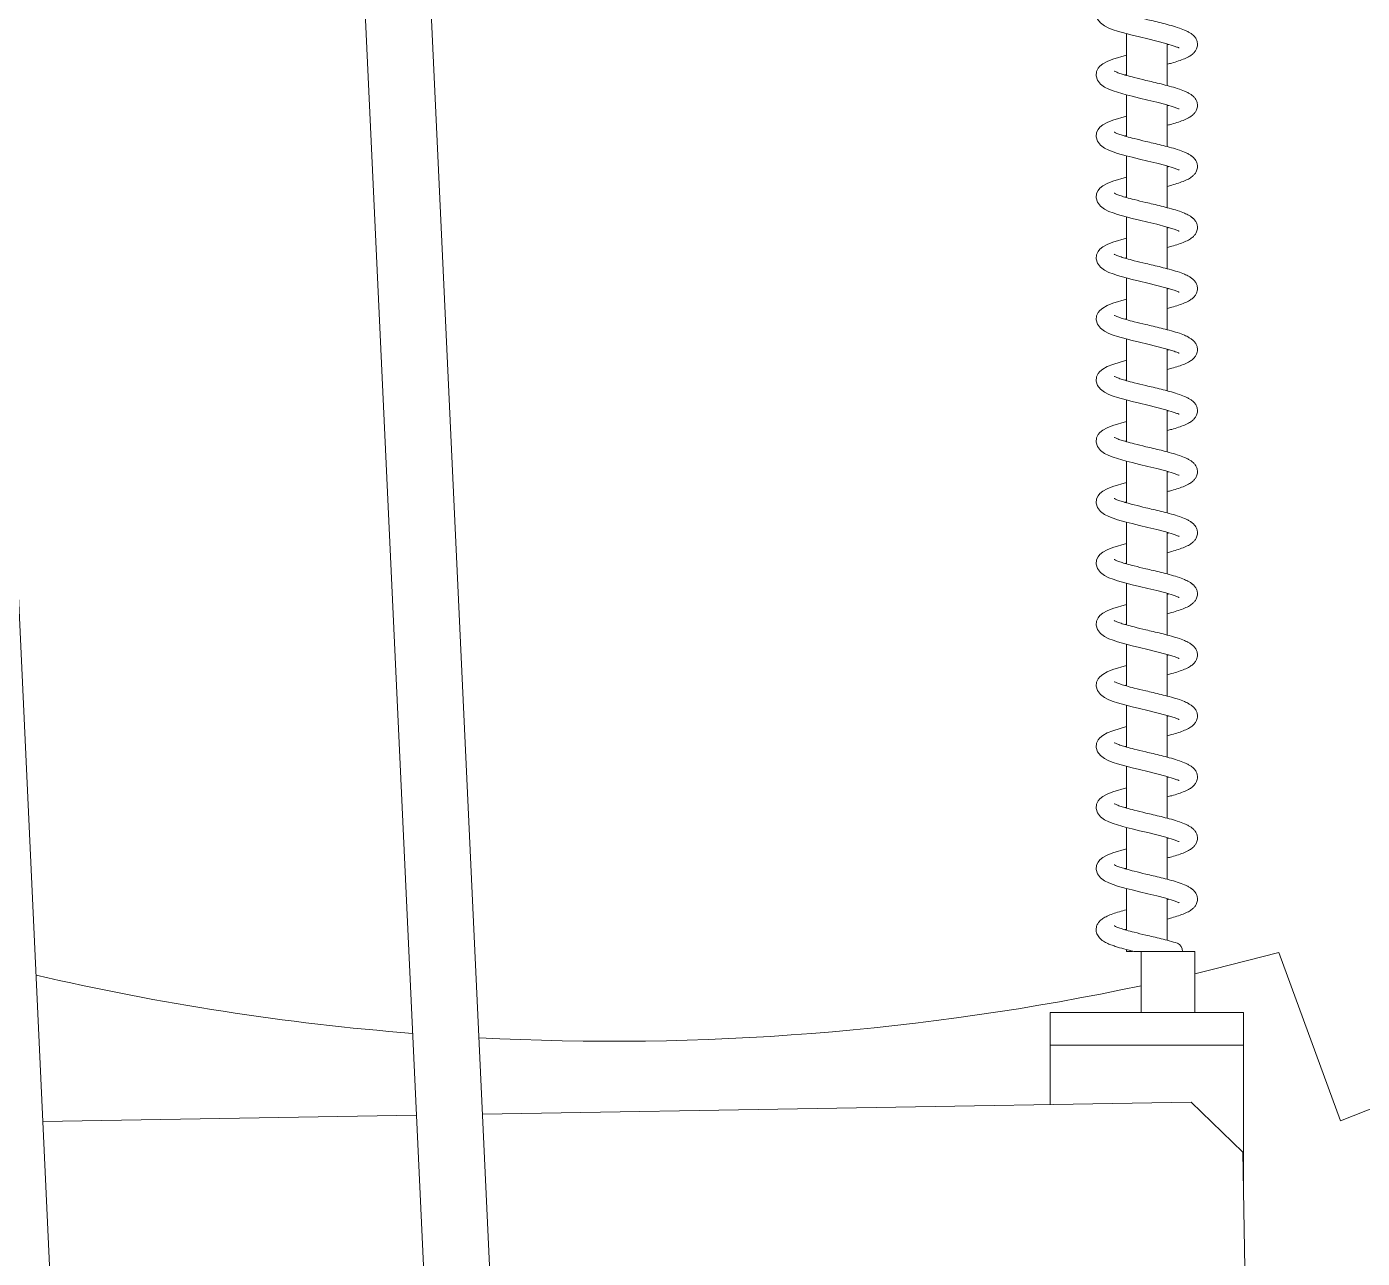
# Model space of a CAD drawing. Extents: x -2187 to 96136, y -11110 to 52208.
# Drawn here: x 46675.8 to 46938.3, y 19066.3 to 19308.3 of the extents above; entities that cross this region are included whole.
import ezdxf

# ---------------------------------------------------------------- set-up
doc = ezdxf.new("R2010")
doc.units = 0
doc.header["$LTSCALE"] = 1000
doc.header["$MEASUREMENT"] = 0

msp = doc.modelspace()

# ---------------------------------------------------------------- linework, layer by layer
at = {"color": 7, "linetype": 'Continuous', "lineweight": 15}
for p, q in [((46739.743, 19646.81), (46775.12, 18886.245)), ((46728.402, 19610.831), (46760.489, 18921.016)), ((46687.168, 18917.605), (46655.082, 19607.421)), ((46891.974, 19306.965), (46891.974, 19298.774)), ((46900.006, 19296.779), (46900.006, 19304.967)), ((46891.649, 19298.874), (46891.974, 19298.967)), ((46891.974, 19294.965), (46891.974, 19286.774)), ((46900.006, 19284.779), (46900.006, 19292.967)), ((46891.649, 19286.874), (46891.974, 19286.967)), ((46891.974, 19282.965), (46891.974, 19274.774)), ((46900.006, 19272.779), (46900.006, 19280.967)), ((46891.649, 19274.874), (46891.974, 19274.967)), ((46891.974, 19270.965), (46891.974, 19262.774)), ((46900.006, 19260.779), (46900.006, 19268.967)), ((46891.649, 19262.874), (46891.974, 19262.967)), ((46891.974, 19258.965), (46891.974, 19250.774)), ((46900.006, 19248.779), (46900.006, 19256.967)), ((46891.649, 19250.874), (46891.974, 19250.967)), ((46934.078, 19093.293), (47330.109, 19250.967)), ((46891.974, 19246.965), (46891.974, 19238.774)), ((46900.006, 19236.779), (46900.006, 19244.967)), ((46891.649, 19238.874), (46891.974, 19238.967)), ((46891.974, 19234.965), (46891.974, 19226.774)), ((46900.006, 19224.779), (46900.006, 19232.967)), ((46891.649, 19226.874), (46891.974, 19226.967)), ((46891.974, 19222.965), (46891.974, 19214.774)), ((46900.006, 19212.779), (46900.006, 19220.967)), ((46891.649, 19214.874), (46891.974, 19214.967)), ((46891.974, 19210.965), (46891.974, 19202.774)), ((46900.006, 19200.779), (46900.006, 19208.967)), ((46891.649, 19202.874), (46891.974, 19202.967)), ((46891.974, 19198.965), (46891.974, 19190.774)), ((46900.006, 19188.779), (46900.006, 19196.967)), ((46891.649, 19190.874), (46891.974, 19190.967)), ((46891.974, 19186.965), (46891.974, 19178.774)), ((46900.006, 19176.779), (46900.006, 19184.967)), ((46891.649, 19178.874), (46891.974, 19178.967)), ((46891.974, 19174.965), (46891.974, 19166.774)), ((46900.006, 19164.779), (46900.006, 19172.967)), ((46891.649, 19166.874), (46891.974, 19166.967)), ((46891.974, 19162.965), (46891.974, 19154.774)), ((46900.006, 19152.779), (46900.006, 19160.967)), ((46891.649, 19154.874), (46891.974, 19154.967)), ((46891.974, 19150.965), (46891.974, 19142.774)), ((46900.006, 19140.779), (46900.006, 19148.967)), ((46891.649, 19142.874), (46891.974, 19142.967)), ((46891.974, 19138.965), (46891.974, 19130.774)), ((46900.006, 19128.779), (46900.006, 19136.967)), ((46891.649, 19130.874), (46891.974, 19130.967)), ((46891.974, 19126.965), (46891.974, 19126.594)), ((46893.177, 19126.594), (46891.974, 19126.594)), ((46894.907, 19126.594), (46905.404, 19126.594)), ((46894.907, 19126.594), (46894.907, 19114.594)), ((46905.404, 19126.594), (46905.404, 19114.594)), ((46921.916, 19126.385), (46934.078, 19093.293)), ((46890.829, 19114.594), (46876.99, 19114.594)), ((46876.99, 19114.594), (46876.99, 19108.194)), ((46894.907, 19114.594), (46890.829, 19114.594)), ((46894.907, 19114.594), (46901.228, 19114.594)), ((46914.99, 19114.594), (46901.228, 19114.594)), ((46914.99, 19114.594), (46914.99, 19108.194)), ((46914.99, 19108.194), (46876.99, 19108.194)), ((46876.99, 19108.194), (46876.99, 19096.491)), ((46914.99, 19108.194), (46914.99, 19079.753)), ((46765.427, 19094.631), (46904.702, 19096.953)), ((46914.867, 19087.121), (46904.702, 19096.953)), ((46679.001, 19093.19), (46752.423, 19094.414)), ((46915.394, 19055.525), (46914.867, 19087.121))]:
    msp.add_line(p, q, dxfattribs=at)
at = {"color": 7, "linetype": 'Continuous', "lineweight": 15, "flags": 128}
for points in [[(46891.974, 19314.783), (46889.315, 19313.986), (46888.206, 19313.533), (46887.34, 19313.052), (46886.779, 19312.593), (46886.432, 19312.168), (46886.134, 19311.538), (46886.039, 19310.707), (46886.278, 19309.852), (46886.86, 19309.079), (46887.672, 19308.49), (46888.554, 19308.055), (46889.361, 19307.742), (46890.244, 19307.454), (46891.915, 19306.98), (46893.107, 19306.677), (46894.546, 19306.327), (46896.192, 19305.939), (46897.973, 19305.508), (46899.756, 19305.044), (46901.371, 19304.542), (46901.371, 19304.542)], [(46891.974, 19302.783), (46889.315, 19301.986), (46888.206, 19301.533), (46887.34, 19301.052), (46886.779, 19300.593), (46886.432, 19300.168), (46886.134, 19299.538), (46886.039, 19298.707), (46886.278, 19297.852), (46886.86, 19297.079), (46887.672, 19296.49), (46888.554, 19296.055), (46889.361, 19295.742), (46890.244, 19295.454), (46891.915, 19294.98), (46893.107, 19294.677), (46894.546, 19294.327), (46896.192, 19293.939), (46897.973, 19293.508), (46899.756, 19293.044), (46901.371, 19292.542), (46901.371, 19292.542)], [(46891.974, 19290.783), (46889.315, 19289.986), (46888.206, 19289.533), (46887.34, 19289.052), (46886.779, 19288.593), (46886.432, 19288.168), (46886.134, 19287.538), (46886.039, 19286.707), (46886.278, 19285.852), (46886.86, 19285.079), (46887.672, 19284.49), (46888.554, 19284.055), (46889.361, 19283.742), (46890.244, 19283.454), (46891.915, 19282.98), (46893.107, 19282.677), (46894.546, 19282.327), (46896.192, 19281.939), (46897.973, 19281.508), (46899.756, 19281.044), (46901.371, 19280.542), (46901.371, 19280.542)], [(46891.974, 19278.783), (46889.315, 19277.986), (46888.206, 19277.533), (46887.34, 19277.052), (46886.779, 19276.593), (46886.432, 19276.168), (46886.134, 19275.538), (46886.039, 19274.707), (46886.278, 19273.852), (46886.86, 19273.079), (46887.672, 19272.49), (46888.554, 19272.055), (46889.361, 19271.742), (46890.244, 19271.454), (46891.915, 19270.98), (46893.107, 19270.677), (46894.546, 19270.327), (46896.192, 19269.939), (46897.973, 19269.508), (46899.756, 19269.044), (46901.371, 19268.542), (46901.371, 19268.542)], [(46891.974, 19266.783), (46889.315, 19265.986), (46888.206, 19265.533), (46887.34, 19265.052), (46886.779, 19264.593), (46886.432, 19264.168), (46886.134, 19263.538), (46886.039, 19262.707), (46886.278, 19261.852), (46886.86, 19261.079), (46887.672, 19260.49), (46888.554, 19260.055), (46889.361, 19259.742), (46890.244, 19259.454), (46891.915, 19258.98), (46893.107, 19258.677), (46894.546, 19258.327), (46896.192, 19257.939), (46897.973, 19257.508), (46899.756, 19257.044), (46901.371, 19256.542), (46901.371, 19256.542)], [(46891.974, 19254.783), (46889.315, 19253.986), (46888.206, 19253.533), (46887.34, 19253.052), (46886.779, 19252.593), (46886.432, 19252.168), (46886.134, 19251.538), (46886.039, 19250.707), (46886.278, 19249.852), (46886.86, 19249.079), (46887.672, 19248.49), (46888.554, 19248.055), (46889.361, 19247.742), (46890.244, 19247.454), (46891.915, 19246.98), (46893.107, 19246.677), (46894.546, 19246.327), (46896.192, 19245.939), (46897.973, 19245.508), (46899.756, 19245.044), (46901.371, 19244.542), (46901.371, 19244.542)], [(46891.974, 19242.783), (46889.315, 19241.986), (46888.206, 19241.533), (46887.34, 19241.052), (46886.779, 19240.593), (46886.432, 19240.168), (46886.134, 19239.538), (46886.039, 19238.707), (46886.278, 19237.852), (46886.86, 19237.079), (46887.672, 19236.49), (46888.554, 19236.055), (46889.361, 19235.742), (46890.244, 19235.454), (46891.915, 19234.98), (46893.107, 19234.677), (46894.546, 19234.327), (46896.192, 19233.939), (46897.973, 19233.508), (46899.756, 19233.044), (46901.371, 19232.542), (46901.371, 19232.542)], [(46891.974, 19230.783), (46889.315, 19229.986), (46888.206, 19229.533), (46887.34, 19229.052), (46886.779, 19228.593), (46886.432, 19228.168), (46886.134, 19227.538), (46886.039, 19226.707), (46886.278, 19225.852), (46886.86, 19225.079), (46887.672, 19224.49), (46888.554, 19224.055), (46889.361, 19223.742), (46890.244, 19223.454), (46891.915, 19222.98), (46893.107, 19222.677), (46894.546, 19222.327), (46896.192, 19221.939), (46897.973, 19221.508), (46899.756, 19221.044), (46901.371, 19220.542), (46901.371, 19220.542)], [(46891.974, 19218.783), (46889.315, 19217.986), (46888.206, 19217.533), (46887.34, 19217.052), (46886.779, 19216.593), (46886.432, 19216.168), (46886.134, 19215.538), (46886.039, 19214.707), (46886.278, 19213.852), (46886.86, 19213.079), (46887.672, 19212.49), (46888.554, 19212.055), (46889.361, 19211.742), (46890.244, 19211.454), (46891.915, 19210.98), (46893.107, 19210.677), (46894.546, 19210.327), (46896.192, 19209.939), (46897.973, 19209.508), (46899.756, 19209.044), (46901.371, 19208.542), (46901.371, 19208.542)], [(46891.974, 19206.783), (46889.315, 19205.986), (46888.206, 19205.533), (46887.34, 19205.052), (46886.779, 19204.593), (46886.432, 19204.168), (46886.134, 19203.538), (46886.039, 19202.707), (46886.278, 19201.852), (46886.86, 19201.079), (46887.672, 19200.49), (46888.554, 19200.055), (46889.361, 19199.742), (46890.244, 19199.454), (46891.915, 19198.98), (46893.107, 19198.677), (46894.546, 19198.327), (46896.192, 19197.939), (46897.973, 19197.508), (46899.756, 19197.044), (46901.371, 19196.542), (46901.371, 19196.542)], [(46891.974, 19194.783), (46889.315, 19193.986), (46888.206, 19193.533), (46887.34, 19193.052), (46886.779, 19192.593), (46886.432, 19192.168), (46886.134, 19191.538), (46886.039, 19190.707), (46886.278, 19189.852), (46886.86, 19189.079), (46887.672, 19188.49), (46888.554, 19188.055), (46889.361, 19187.742), (46890.244, 19187.454), (46891.915, 19186.98), (46893.107, 19186.677), (46894.546, 19186.327), (46896.192, 19185.939), (46897.973, 19185.508), (46899.756, 19185.044), (46901.371, 19184.542), (46901.371, 19184.542)], [(46891.974, 19182.783), (46889.315, 19181.986), (46888.206, 19181.533), (46887.34, 19181.052), (46886.779, 19180.593), (46886.432, 19180.168), (46886.134, 19179.538), (46886.039, 19178.707), (46886.278, 19177.852), (46886.86, 19177.079), (46887.672, 19176.49), (46888.554, 19176.055), (46889.361, 19175.742), (46890.244, 19175.454), (46891.915, 19174.98), (46893.107, 19174.677), (46894.546, 19174.327), (46896.192, 19173.939), (46897.973, 19173.508), (46899.756, 19173.044), (46901.371, 19172.542), (46901.371, 19172.542)], [(46891.974, 19170.783), (46889.315, 19169.986), (46888.206, 19169.533), (46887.34, 19169.052), (46886.779, 19168.593), (46886.432, 19168.168), (46886.134, 19167.538), (46886.039, 19166.707), (46886.278, 19165.852), (46886.86, 19165.079), (46887.672, 19164.49), (46888.554, 19164.055), (46889.361, 19163.742), (46890.244, 19163.454), (46891.915, 19162.98), (46893.107, 19162.677), (46894.546, 19162.327), (46896.192, 19161.939), (46897.973, 19161.508), (46899.756, 19161.044), (46901.371, 19160.542), (46901.371, 19160.542)], [(46891.974, 19158.783), (46889.315, 19157.986), (46888.206, 19157.533), (46887.34, 19157.052), (46886.779, 19156.593), (46886.432, 19156.168), (46886.134, 19155.538), (46886.039, 19154.707), (46886.278, 19153.852), (46886.86, 19153.079), (46887.672, 19152.49), (46888.554, 19152.055), (46889.361, 19151.742), (46890.244, 19151.454), (46891.915, 19150.98), (46893.107, 19150.677), (46894.546, 19150.327), (46896.192, 19149.939), (46897.973, 19149.508), (46899.756, 19149.044), (46901.371, 19148.542), (46901.371, 19148.542)], [(46891.974, 19146.783), (46889.315, 19145.986), (46888.206, 19145.533), (46887.34, 19145.052), (46886.779, 19144.593), (46886.432, 19144.168), (46886.134, 19143.538), (46886.039, 19142.707), (46886.278, 19141.852), (46886.86, 19141.079), (46887.672, 19140.49), (46888.554, 19140.055), (46889.361, 19139.742), (46890.244, 19139.454), (46891.915, 19138.98), (46893.107, 19138.677), (46894.546, 19138.327), (46896.192, 19137.939), (46897.973, 19137.508), (46899.756, 19137.044), (46901.371, 19136.542), (46901.371, 19136.542)], [(46905.404, 19122.206), (46909.087, 19123.086), (46921.916, 19126.385)]]:
    msp.add_lwpolyline(points, dxfattribs=at)
at = {"color": 7, "linetype": 'Continuous', "lineweight": 15}
for centre, radius, start, end in [((46901.291, 19126.632), 1.731, 358.74922, 65.94886), ((46790.995, 19608.94), 500, 256.89931, 265.48973), ((46790.995, 19608.94), 500, 266.98888, 281.9949)]:
    msp.add_arc(centre, radius, start, end, dxfattribs=at)
for points, knots in [([(46900.006, 19300.969), (46900.305, 19301.048), (46901.103, 19301.257), (46902.255, 19301.605), (46903.444, 19302.044), (46904.369, 19302.496), (46905.015, 19302.953), (46905.447, 19303.398), (46905.835, 19304.04), (46905.976, 19304.738), (46905.917, 19305.352), (46905.76, 19305.815), (46905.538, 19306.195), (46905.351, 19306.441), (46905.191, 19306.608), (46905.074, 19306.712), (46905.001, 19306.771), (46904.926, 19306.824), (46904.809, 19306.908), (46904.552, 19307.088), (46904.137, 19307.353), (46903.335, 19307.749), (46902.133, 19308.188), (46900.493, 19308.662), (46898.86, 19309.076), (46897.292, 19309.456), (46895.495, 19309.876), (46893.676, 19310.316), (46892.042, 19310.744), (46890.869, 19311.109), (46890.082, 19311.382), (46889.621, 19311.617), (46889.6, 19311.613), (46889.593, 19311.612)], [0, 0, 0, 0, 0.0285952, 0.0761955, 0.1241062, 0.1716083, 0.2108316, 0.2395278, 0.2648766, 0.2981721, 0.3190702, 0.3454717, 0.358496, 0.3689234, 0.3768081, 0.3798698, 0.382417, 0.3847304, 0.3875432, 0.3958286, 0.4250802, 0.4717151, 0.5360947, 0.5921166, 0.6429562, 0.6890391, 0.7301891, 0.798723, 0.8495475, 0.8909822, 0.9342724, 0.9781317, 1, 1, 1, 1]), ([(46900.319, 19304.869), (46900.237, 19304.843), (46900.143, 19304.812), (46900.023, 19304.779), (46900.006, 19304.775)], [0, 0, 0, 0, 0.86299823, 1, 1, 1, 1]), ([(46901.371, 19304.542), (46901.614, 19304.454), (46902.037, 19304.301), (46902.315, 19304.176), (46902.351, 19304.174), (46902.365, 19304.174)], [0, 0, 0, 0, 0.4544799, 0.7918507, 1, 1, 1, 1]), ([(46900.006, 19288.969), (46900.305, 19289.048), (46901.103, 19289.257), (46902.255, 19289.605), (46903.444, 19290.044), (46904.369, 19290.496), (46905.015, 19290.953), (46905.447, 19291.398), (46905.835, 19292.04), (46905.976, 19292.738), (46905.917, 19293.352), (46905.76, 19293.815), (46905.538, 19294.195), (46905.351, 19294.441), (46905.191, 19294.608), (46905.074, 19294.712), (46905.001, 19294.771), (46904.926, 19294.824), (46904.809, 19294.908), (46904.552, 19295.088), (46904.137, 19295.353), (46903.335, 19295.749), (46902.133, 19296.188), (46900.493, 19296.662), (46898.86, 19297.076), (46897.292, 19297.456), (46895.495, 19297.876), (46893.676, 19298.316), (46892.042, 19298.744), (46890.869, 19299.109), (46890.082, 19299.382), (46889.621, 19299.617), (46889.6, 19299.613), (46889.593, 19299.612)], [0, 0, 0, 0, 0.0285952, 0.0761955, 0.1241062, 0.1716083, 0.2108316, 0.2395278, 0.2648766, 0.2981721, 0.3190702, 0.3454717, 0.358496, 0.3689234, 0.3768081, 0.3798698, 0.382417, 0.3847304, 0.3875432, 0.3958286, 0.4250802, 0.4717151, 0.5360947, 0.5921166, 0.6429562, 0.6890391, 0.7301891, 0.798723, 0.8495475, 0.8909822, 0.9342724, 0.9781317, 1, 1, 1, 1]), ([(46900.319, 19292.869), (46900.237, 19292.843), (46900.143, 19292.812), (46900.023, 19292.779), (46900.006, 19292.775)], [0, 0, 0, 0, 0.8629982, 1, 1, 1, 1]), ([(46901.371, 19292.542), (46901.614, 19292.454), (46902.037, 19292.301), (46902.315, 19292.176), (46902.351, 19292.174), (46902.365, 19292.174)], [0, 0, 0, 0, 0.4544799, 0.7918507, 1, 1, 1, 1]), ([(46900.006, 19276.969), (46900.305, 19277.048), (46901.103, 19277.257), (46902.255, 19277.605), (46903.444, 19278.044), (46904.369, 19278.496), (46905.015, 19278.953), (46905.447, 19279.398), (46905.835, 19280.04), (46905.976, 19280.738), (46905.917, 19281.352), (46905.76, 19281.815), (46905.538, 19282.195), (46905.351, 19282.441), (46905.191, 19282.608), (46905.074, 19282.712), (46905.001, 19282.771), (46904.926, 19282.824), (46904.809, 19282.908), (46904.552, 19283.088), (46904.137, 19283.353), (46903.335, 19283.749), (46902.133, 19284.188), (46900.493, 19284.662), (46898.86, 19285.076), (46897.292, 19285.456), (46895.495, 19285.876), (46893.676, 19286.316), (46892.042, 19286.744), (46890.869, 19287.109), (46890.082, 19287.382), (46889.621, 19287.617), (46889.6, 19287.613), (46889.593, 19287.612)], [0, 0, 0, 0, 0.0285952, 0.0761955, 0.1241062, 0.1716083, 0.2108316, 0.2395278, 0.2648766, 0.2981721, 0.3190702, 0.3454717, 0.358496, 0.3689234, 0.3768081, 0.3798698, 0.382417, 0.3847304, 0.3875432, 0.3958286, 0.4250802, 0.4717151, 0.5360947, 0.5921166, 0.6429562, 0.6890391, 0.7301891, 0.798723, 0.8495475, 0.8909822, 0.9342724, 0.9781317, 1, 1, 1, 1]), ([(46900.319, 19280.869), (46900.237, 19280.843), (46900.143, 19280.812), (46900.023, 19280.779), (46900.006, 19280.775)], [0, 0, 0, 0, 0.86299823, 1, 1, 1, 1]), ([(46901.371, 19280.542), (46901.614, 19280.454), (46902.037, 19280.301), (46902.315, 19280.176), (46902.351, 19280.174), (46902.365, 19280.174)], [0, 0, 0, 0, 0.4544799, 0.7918507, 1, 1, 1, 1]), ([(46900.006, 19264.969), (46900.305, 19265.048), (46901.103, 19265.257), (46902.255, 19265.605), (46903.444, 19266.044), (46904.369, 19266.496), (46905.015, 19266.953), (46905.447, 19267.398), (46905.835, 19268.04), (46905.976, 19268.738), (46905.917, 19269.352), (46905.76, 19269.815), (46905.538, 19270.195), (46905.351, 19270.441), (46905.191, 19270.608), (46905.074, 19270.712), (46905.001, 19270.771), (46904.926, 19270.824), (46904.809, 19270.908), (46904.552, 19271.088), (46904.137, 19271.353), (46903.335, 19271.749), (46902.133, 19272.188), (46900.493, 19272.662), (46898.86, 19273.076), (46897.292, 19273.456), (46895.495, 19273.876), (46893.676, 19274.316), (46892.042, 19274.744), (46890.869, 19275.109), (46890.082, 19275.382), (46889.621, 19275.617), (46889.6, 19275.613), (46889.593, 19275.612)], [0, 0, 0, 0, 0.0285952, 0.0761955, 0.1241062, 0.1716083, 0.2108316, 0.2395278, 0.2648766, 0.2981721, 0.3190702, 0.3454717, 0.358496, 0.3689234, 0.3768081, 0.3798698, 0.382417, 0.3847304, 0.3875432, 0.3958286, 0.4250802, 0.4717151, 0.5360947, 0.5921166, 0.6429562, 0.6890391, 0.7301891, 0.798723, 0.8495475, 0.8909822, 0.9342724, 0.9781317, 1, 1, 1, 1]), ([(46900.319, 19268.869), (46900.237, 19268.843), (46900.143, 19268.812), (46900.023, 19268.779), (46900.006, 19268.775)], [0, 0, 0, 0, 0.8629982, 1, 1, 1, 1]), ([(46901.371, 19268.542), (46901.614, 19268.454), (46902.037, 19268.301), (46902.315, 19268.176), (46902.351, 19268.174), (46902.365, 19268.174)], [0, 0, 0, 0, 0.45447993, 0.7918507, 1, 1, 1, 1]), ([(46900.006, 19252.969), (46900.305, 19253.048), (46901.103, 19253.257), (46902.255, 19253.605), (46903.444, 19254.044), (46904.369, 19254.496), (46905.015, 19254.953), (46905.447, 19255.398), (46905.835, 19256.04), (46905.976, 19256.738), (46905.917, 19257.352), (46905.76, 19257.815), (46905.538, 19258.195), (46905.351, 19258.441), (46905.191, 19258.608), (46905.074, 19258.712), (46905.001, 19258.771), (46904.926, 19258.824), (46904.809, 19258.908), (46904.552, 19259.088), (46904.137, 19259.353), (46903.335, 19259.749), (46902.133, 19260.188), (46900.493, 19260.662), (46898.86, 19261.076), (46897.292, 19261.456), (46895.495, 19261.876), (46893.676, 19262.316), (46892.042, 19262.744), (46890.869, 19263.109), (46890.082, 19263.382), (46889.621, 19263.617), (46889.6, 19263.613), (46889.593, 19263.612)], [0, 0, 0, 0, 0.0285952, 0.0761955, 0.1241062, 0.1716083, 0.2108316, 0.2395278, 0.2648766, 0.2981721, 0.3190702, 0.3454717, 0.358496, 0.3689234, 0.3768081, 0.3798698, 0.382417, 0.3847304, 0.3875432, 0.3958286, 0.4250802, 0.4717151, 0.5360947, 0.5921166, 0.6429562, 0.6890391, 0.7301891, 0.798723, 0.8495475, 0.8909822, 0.9342724, 0.9781317, 1, 1, 1, 1]), ([(46900.319, 19256.869), (46900.237, 19256.843), (46900.143, 19256.812), (46900.023, 19256.779), (46900.006, 19256.775)], [0, 0, 0, 0, 0.8629982, 1, 1, 1, 1]), ([(46901.371, 19256.542), (46901.614, 19256.454), (46902.037, 19256.301), (46902.315, 19256.176), (46902.351, 19256.174), (46902.365, 19256.174)], [0, 0, 0, 0, 0.4544799, 0.7918507, 1, 1, 1, 1]), ([(46900.006, 19240.969), (46900.305, 19241.048), (46901.103, 19241.257), (46902.255, 19241.605), (46903.444, 19242.044), (46904.369, 19242.496), (46905.015, 19242.953), (46905.447, 19243.398), (46905.835, 19244.04), (46905.976, 19244.738), (46905.917, 19245.352), (46905.76, 19245.815), (46905.538, 19246.195), (46905.351, 19246.441), (46905.191, 19246.608), (46905.074, 19246.712), (46905.001, 19246.771), (46904.926, 19246.824), (46904.809, 19246.908), (46904.552, 19247.088), (46904.137, 19247.353), (46903.335, 19247.749), (46902.133, 19248.188), (46900.493, 19248.662), (46898.86, 19249.076), (46897.292, 19249.456), (46895.495, 19249.876), (46893.676, 19250.316), (46892.042, 19250.744), (46890.869, 19251.109), (46890.082, 19251.382), (46889.621, 19251.617), (46889.6, 19251.613), (46889.593, 19251.612)], [0, 0, 0, 0, 0.0285952, 0.0761955, 0.1241062, 0.1716083, 0.2108316, 0.2395278, 0.2648766, 0.2981721, 0.3190702, 0.3454717, 0.358496, 0.3689234, 0.3768081, 0.3798698, 0.382417, 0.3847304, 0.3875432, 0.3958286, 0.4250802, 0.4717151, 0.5360947, 0.5921166, 0.6429562, 0.6890391, 0.7301891, 0.798723, 0.8495475, 0.8909822, 0.9342724, 0.9781317, 1, 1, 1, 1]), ([(46900.319, 19244.869), (46900.237, 19244.843), (46900.143, 19244.812), (46900.023, 19244.779), (46900.006, 19244.775)], [0, 0, 0, 0, 0.8629982, 1, 1, 1, 1]), ([(46901.371, 19244.542), (46901.614, 19244.454), (46902.037, 19244.301), (46902.315, 19244.176), (46902.351, 19244.174), (46902.365, 19244.174)], [0, 0, 0, 0, 0.4544799, 0.7918507, 1, 1, 1, 1]), ([(46900.006, 19228.969), (46900.305, 19229.048), (46901.103, 19229.257), (46902.255, 19229.605), (46903.444, 19230.044), (46904.369, 19230.496), (46905.015, 19230.953), (46905.447, 19231.398), (46905.835, 19232.04), (46905.976, 19232.738), (46905.917, 19233.352), (46905.76, 19233.815), (46905.538, 19234.195), (46905.351, 19234.441), (46905.191, 19234.608), (46905.074, 19234.712), (46905.001, 19234.771), (46904.926, 19234.824), (46904.809, 19234.908), (46904.552, 19235.088), (46904.137, 19235.353), (46903.335, 19235.749), (46902.133, 19236.188), (46900.493, 19236.662), (46898.86, 19237.076), (46897.292, 19237.456), (46895.495, 19237.876), (46893.676, 19238.316), (46892.042, 19238.744), (46890.869, 19239.109), (46890.082, 19239.382), (46889.621, 19239.617), (46889.6, 19239.613), (46889.593, 19239.612)], [0, 0, 0, 0, 0.0285952, 0.0761955, 0.1241062, 0.1716083, 0.2108316, 0.2395278, 0.2648766, 0.2981721, 0.3190702, 0.3454717, 0.358496, 0.3689234, 0.3768081, 0.3798698, 0.382417, 0.3847304, 0.3875432, 0.3958286, 0.4250802, 0.4717151, 0.5360947, 0.5921166, 0.6429562, 0.6890391, 0.7301891, 0.798723, 0.8495475, 0.8909822, 0.9342724, 0.9781317, 1, 1, 1, 1]), ([(46900.319, 19232.869), (46900.237, 19232.843), (46900.143, 19232.812), (46900.023, 19232.779), (46900.006, 19232.775)], [0, 0, 0, 0, 0.8629982, 1, 1, 1, 1]), ([(46901.371, 19232.542), (46901.614, 19232.454), (46902.037, 19232.301), (46902.315, 19232.176), (46902.351, 19232.174), (46902.365, 19232.174)], [0, 0, 0, 0, 0.4544799, 0.7918507, 1, 1, 1, 1]), ([(46900.006, 19216.969), (46900.305, 19217.048), (46901.103, 19217.257), (46902.255, 19217.605), (46903.444, 19218.044), (46904.369, 19218.496), (46905.015, 19218.953), (46905.447, 19219.398), (46905.835, 19220.04), (46905.976, 19220.738), (46905.917, 19221.352), (46905.76, 19221.815), (46905.538, 19222.195), (46905.351, 19222.441), (46905.191, 19222.608), (46905.074, 19222.712), (46905.001, 19222.771), (46904.926, 19222.824), (46904.809, 19222.908), (46904.552, 19223.088), (46904.137, 19223.353), (46903.335, 19223.749), (46902.133, 19224.188), (46900.493, 19224.662), (46898.86, 19225.076), (46897.292, 19225.456), (46895.495, 19225.876), (46893.676, 19226.316), (46892.042, 19226.744), (46890.869, 19227.109), (46890.082, 19227.382), (46889.621, 19227.617), (46889.6, 19227.613), (46889.593, 19227.612)], [0, 0, 0, 0, 0.0285952, 0.0761955, 0.1241062, 0.1716083, 0.2108316, 0.2395278, 0.2648766, 0.2981721, 0.3190702, 0.3454717, 0.358496, 0.3689234, 0.3768081, 0.3798698, 0.382417, 0.3847304, 0.3875432, 0.3958286, 0.4250802, 0.4717151, 0.5360947, 0.5921166, 0.6429562, 0.6890391, 0.7301891, 0.798723, 0.8495475, 0.8909822, 0.9342724, 0.9781317, 1, 1, 1, 1]), ([(46900.319, 19220.869), (46900.237, 19220.843), (46900.143, 19220.812), (46900.023, 19220.779), (46900.006, 19220.775)], [0, 0, 0, 0, 0.86299823, 1, 1, 1, 1]), ([(46901.371, 19220.542), (46901.614, 19220.454), (46902.037, 19220.301), (46902.315, 19220.176), (46902.351, 19220.174), (46902.365, 19220.174)], [0, 0, 0, 0, 0.4544799, 0.7918507, 1, 1, 1, 1]), ([(46900.006, 19204.969), (46900.305, 19205.048), (46901.103, 19205.257), (46902.255, 19205.605), (46903.444, 19206.044), (46904.369, 19206.496), (46905.015, 19206.953), (46905.447, 19207.398), (46905.835, 19208.04), (46905.976, 19208.738), (46905.917, 19209.352), (46905.76, 19209.815), (46905.538, 19210.195), (46905.351, 19210.441), (46905.191, 19210.608), (46905.074, 19210.712), (46905.001, 19210.771), (46904.926, 19210.824), (46904.809, 19210.908), (46904.552, 19211.088), (46904.137, 19211.353), (46903.335, 19211.749), (46902.133, 19212.188), (46900.493, 19212.662), (46898.86, 19213.076), (46897.292, 19213.456), (46895.495, 19213.876), (46893.676, 19214.316), (46892.042, 19214.744), (46890.869, 19215.109), (46890.082, 19215.382), (46889.621, 19215.617), (46889.6, 19215.613), (46889.593, 19215.612)], [0, 0, 0, 0, 0.0285952, 0.0761955, 0.1241062, 0.1716083, 0.2108316, 0.2395278, 0.2648766, 0.2981721, 0.3190702, 0.3454717, 0.358496, 0.3689234, 0.3768081, 0.3798698, 0.382417, 0.3847304, 0.3875432, 0.3958286, 0.4250802, 0.4717151, 0.5360947, 0.5921166, 0.6429562, 0.6890391, 0.7301891, 0.798723, 0.8495475, 0.8909822, 0.9342724, 0.9781317, 1, 1, 1, 1]), ([(46900.319, 19208.869), (46900.237, 19208.843), (46900.143, 19208.812), (46900.023, 19208.779), (46900.006, 19208.775)], [0, 0, 0, 0, 0.8629982, 1, 1, 1, 1]), ([(46901.371, 19208.542), (46901.614, 19208.454), (46902.037, 19208.301), (46902.315, 19208.176), (46902.351, 19208.174), (46902.365, 19208.174)], [0, 0, 0, 0, 0.4544799, 0.7918507, 1, 1, 1, 1]), ([(46900.006, 19192.969), (46900.305, 19193.048), (46901.103, 19193.257), (46902.255, 19193.605), (46903.444, 19194.044), (46904.369, 19194.496), (46905.015, 19194.953), (46905.447, 19195.398), (46905.835, 19196.04), (46905.976, 19196.738), (46905.917, 19197.352), (46905.76, 19197.815), (46905.538, 19198.195), (46905.351, 19198.441), (46905.191, 19198.608), (46905.074, 19198.712), (46905.001, 19198.771), (46904.926, 19198.824), (46904.809, 19198.908), (46904.552, 19199.088), (46904.137, 19199.353), (46903.335, 19199.749), (46902.133, 19200.188), (46900.493, 19200.662), (46898.86, 19201.076), (46897.292, 19201.456), (46895.495, 19201.876), (46893.676, 19202.316), (46892.042, 19202.744), (46890.869, 19203.109), (46890.082, 19203.382), (46889.621, 19203.617), (46889.6, 19203.613), (46889.593, 19203.612)], [0, 0, 0, 0, 0.0285952, 0.0761955, 0.1241062, 0.1716083, 0.2108316, 0.2395278, 0.2648766, 0.2981721, 0.3190702, 0.3454717, 0.358496, 0.3689234, 0.3768081, 0.3798698, 0.382417, 0.3847304, 0.3875432, 0.3958286, 0.4250802, 0.4717151, 0.5360947, 0.5921166, 0.6429562, 0.6890391, 0.7301891, 0.798723, 0.8495475, 0.8909822, 0.9342724, 0.9781317, 1, 1, 1, 1]), ([(46900.319, 19196.869), (46900.237, 19196.843), (46900.143, 19196.812), (46900.023, 19196.779), (46900.006, 19196.775)], [0, 0, 0, 0, 0.8629982, 1, 1, 1, 1]), ([(46901.371, 19196.542), (46901.614, 19196.454), (46902.037, 19196.301), (46902.315, 19196.176), (46902.351, 19196.174), (46902.365, 19196.174)], [0, 0, 0, 0, 0.4544799, 0.7918507, 1, 1, 1, 1]), ([(46900.006, 19180.969), (46900.305, 19181.048), (46901.103, 19181.257), (46902.255, 19181.605), (46903.444, 19182.044), (46904.369, 19182.496), (46905.015, 19182.953), (46905.447, 19183.398), (46905.835, 19184.04), (46905.976, 19184.738), (46905.917, 19185.352), (46905.76, 19185.815), (46905.538, 19186.195), (46905.351, 19186.441), (46905.191, 19186.608), (46905.074, 19186.712), (46905.001, 19186.771), (46904.926, 19186.824), (46904.809, 19186.908), (46904.552, 19187.088), (46904.137, 19187.353), (46903.335, 19187.749), (46902.133, 19188.188), (46900.493, 19188.662), (46898.86, 19189.076), (46897.292, 19189.456), (46895.495, 19189.876), (46893.676, 19190.316), (46892.042, 19190.744), (46890.869, 19191.109), (46890.082, 19191.382), (46889.621, 19191.617), (46889.6, 19191.613), (46889.593, 19191.612)], [0, 0, 0, 0, 0.0285952, 0.0761955, 0.1241062, 0.1716083, 0.2108316, 0.2395278, 0.2648766, 0.2981721, 0.3190702, 0.3454717, 0.358496, 0.3689234, 0.3768081, 0.3798698, 0.382417, 0.3847304, 0.3875432, 0.3958286, 0.4250802, 0.4717151, 0.5360947, 0.5921166, 0.6429562, 0.6890391, 0.7301891, 0.798723, 0.8495475, 0.8909822, 0.9342724, 0.9781317, 1, 1, 1, 1]), ([(46900.319, 19184.869), (46900.237, 19184.843), (46900.143, 19184.812), (46900.023, 19184.779), (46900.006, 19184.775)], [0, 0, 0, 0, 0.86299823, 1, 1, 1, 1]), ([(46901.371, 19184.542), (46901.614, 19184.454), (46902.037, 19184.301), (46902.315, 19184.176), (46902.351, 19184.174), (46902.365, 19184.174)], [0, 0, 0, 0, 0.45447993, 0.7918507, 1, 1, 1, 1]), ([(46900.006, 19168.969), (46900.305, 19169.048), (46901.103, 19169.257), (46902.255, 19169.605), (46903.444, 19170.044), (46904.369, 19170.496), (46905.015, 19170.953), (46905.447, 19171.398), (46905.835, 19172.04), (46905.976, 19172.738), (46905.917, 19173.352), (46905.76, 19173.815), (46905.538, 19174.195), (46905.351, 19174.441), (46905.191, 19174.608), (46905.074, 19174.712), (46905.001, 19174.771), (46904.926, 19174.824), (46904.809, 19174.908), (46904.552, 19175.088), (46904.137, 19175.353), (46903.335, 19175.749), (46902.133, 19176.188), (46900.493, 19176.662), (46898.86, 19177.076), (46897.292, 19177.456), (46895.495, 19177.876), (46893.676, 19178.316), (46892.042, 19178.744), (46890.869, 19179.109), (46890.082, 19179.382), (46889.621, 19179.617), (46889.6, 19179.613), (46889.593, 19179.612)], [0, 0, 0, 0, 0.0285952, 0.0761955, 0.1241062, 0.1716083, 0.2108316, 0.2395278, 0.2648766, 0.2981721, 0.3190702, 0.3454717, 0.358496, 0.3689234, 0.3768081, 0.3798698, 0.382417, 0.3847304, 0.3875432, 0.3958286, 0.4250802, 0.4717151, 0.5360947, 0.5921166, 0.6429562, 0.6890391, 0.7301891, 0.798723, 0.8495475, 0.8909822, 0.9342724, 0.9781317, 1, 1, 1, 1]), ([(46900.319, 19172.869), (46900.237, 19172.843), (46900.143, 19172.812), (46900.023, 19172.779), (46900.006, 19172.775)], [0, 0, 0, 0, 0.8629982, 1, 1, 1, 1]), ([(46901.371, 19172.542), (46901.614, 19172.454), (46902.037, 19172.301), (46902.315, 19172.176), (46902.351, 19172.174), (46902.365, 19172.174)], [0, 0, 0, 0, 0.4544799, 0.7918507, 1, 1, 1, 1]), ([(46900.006, 19156.969), (46900.305, 19157.048), (46901.103, 19157.257), (46902.255, 19157.605), (46903.444, 19158.044), (46904.369, 19158.496), (46905.015, 19158.953), (46905.447, 19159.398), (46905.835, 19160.04), (46905.976, 19160.738), (46905.917, 19161.352), (46905.76, 19161.815), (46905.538, 19162.195), (46905.351, 19162.441), (46905.191, 19162.608), (46905.074, 19162.712), (46905.001, 19162.771), (46904.926, 19162.824), (46904.809, 19162.908), (46904.552, 19163.088), (46904.137, 19163.353), (46903.335, 19163.749), (46902.133, 19164.188), (46900.493, 19164.662), (46898.86, 19165.076), (46897.292, 19165.456), (46895.495, 19165.876), (46893.676, 19166.316), (46892.042, 19166.744), (46890.869, 19167.109), (46890.082, 19167.382), (46889.621, 19167.617), (46889.6, 19167.613), (46889.593, 19167.612)], [0, 0, 0, 0, 0.0285952, 0.0761955, 0.1241062, 0.1716083, 0.2108316, 0.2395278, 0.2648766, 0.2981721, 0.3190702, 0.3454717, 0.358496, 0.3689234, 0.3768081, 0.3798698, 0.382417, 0.3847304, 0.3875432, 0.3958286, 0.4250802, 0.4717151, 0.5360947, 0.5921166, 0.6429562, 0.6890391, 0.7301891, 0.798723, 0.8495475, 0.8909822, 0.9342724, 0.9781317, 1, 1, 1, 1]), ([(46900.319, 19160.869), (46900.237, 19160.843), (46900.143, 19160.812), (46900.023, 19160.779), (46900.006, 19160.775)], [0, 0, 0, 0, 0.8629982, 1, 1, 1, 1]), ([(46901.371, 19160.542), (46901.614, 19160.454), (46902.037, 19160.301), (46902.315, 19160.176), (46902.351, 19160.174), (46902.365, 19160.174)], [0, 0, 0, 0, 0.4544799, 0.7918507, 1, 1, 1, 1]), ([(46900.006, 19144.969), (46900.305, 19145.048), (46901.103, 19145.257), (46902.255, 19145.605), (46903.444, 19146.044), (46904.369, 19146.496), (46905.015, 19146.953), (46905.447, 19147.398), (46905.835, 19148.04), (46905.976, 19148.738), (46905.917, 19149.352), (46905.76, 19149.815), (46905.538, 19150.195), (46905.351, 19150.441), (46905.191, 19150.608), (46905.074, 19150.712), (46905.001, 19150.771), (46904.926, 19150.824), (46904.809, 19150.908), (46904.552, 19151.088), (46904.137, 19151.353), (46903.335, 19151.749), (46902.133, 19152.188), (46900.493, 19152.662), (46898.86, 19153.076), (46897.292, 19153.456), (46895.495, 19153.876), (46893.676, 19154.316), (46892.042, 19154.744), (46890.869, 19155.109), (46890.082, 19155.382), (46889.621, 19155.617), (46889.6, 19155.613), (46889.593, 19155.612)], [0, 0, 0, 0, 0.0285952, 0.0761955, 0.1241062, 0.1716083, 0.2108316, 0.2395278, 0.2648766, 0.2981721, 0.3190702, 0.3454717, 0.358496, 0.3689234, 0.3768081, 0.3798698, 0.382417, 0.3847304, 0.3875432, 0.3958286, 0.4250802, 0.4717151, 0.5360947, 0.5921166, 0.6429562, 0.6890391, 0.7301891, 0.798723, 0.8495475, 0.8909822, 0.9342724, 0.9781317, 1, 1, 1, 1]), ([(46900.319, 19148.869), (46900.237, 19148.843), (46900.143, 19148.812), (46900.023, 19148.779), (46900.006, 19148.775)], [0, 0, 0, 0, 0.8629982, 1, 1, 1, 1]), ([(46901.371, 19148.542), (46901.614, 19148.454), (46902.037, 19148.301), (46902.315, 19148.176), (46902.351, 19148.174), (46902.365, 19148.174)], [0, 0, 0, 0, 0.4544799, 0.7918507, 1, 1, 1, 1]), ([(46901.991, 19140.215), (46901.481, 19140.368), (46900.508, 19140.661), (46898.856, 19141.076), (46897.293, 19141.456), (46895.495, 19141.876), (46893.676, 19142.316), (46892.042, 19142.744), (46890.869, 19143.109), (46890.082, 19143.382), (46889.621, 19143.617), (46889.6, 19143.613), (46889.593, 19143.612)], [0, 0, 0, 0, 0.1207616, 0.230352, 0.3296888, 0.4183924, 0.5661249, 0.6756828, 0.7649999, 0.8583169, 0.9528604, 1, 1, 1, 1]), ([(46900.006, 19132.969), (46900.305, 19133.048), (46901.103, 19133.257), (46902.255, 19133.605), (46903.444, 19134.044), (46904.369, 19134.496), (46905.015, 19134.953), (46905.447, 19135.398), (46905.835, 19136.04), (46905.976, 19136.738), (46905.917, 19137.352), (46905.76, 19137.815), (46905.538, 19138.195), (46905.351, 19138.441), (46905.191, 19138.608), (46905.074, 19138.712), (46905.001, 19138.771), (46904.926, 19138.824), (46904.809, 19138.908), (46904.552, 19139.088), (46904.135, 19139.353), (46903.351, 19139.748), (46902.49, 19140.043), (46901.991, 19140.215)], [0, 0, 0, 0, 0.0533398, 0.1421307, 0.2315006, 0.3201082, 0.3932731, 0.4468014, 0.4940856, 0.556193, 0.5951751, 0.644423, 0.6687177, 0.6881683, 0.702876, 0.7085871, 0.7133385, 0.7176538, 0.7229006, 0.7383558, 0.79292, 0.8799101, 1, 1, 1, 1]), ([(46900.319, 19136.869), (46900.237, 19136.843), (46900.143, 19136.812), (46900.023, 19136.779), (46900.006, 19136.775)], [0, 0, 0, 0, 0.8629982, 1, 1, 1, 1]), ([(46901.371, 19136.542), (46901.614, 19136.454), (46902.037, 19136.301), (46902.315, 19136.176), (46902.351, 19136.174), (46902.365, 19136.174)], [0, 0, 0, 0, 0.4544799, 0.7918507, 1, 1, 1, 1]), ([(46891.974, 19134.783), (46891.041, 19134.526), (46889.634, 19134.139), (46888.194, 19133.549), (46887.37, 19133.102), (46886.82, 19132.66), (46886.415, 19132.189), (46886.07, 19131.491), (46885.987, 19130.665), (46886.244, 19129.782), (46886.859, 19129.014), (46887.612, 19128.497), (46888.472, 19128.076), (46889.36, 19127.734), (46890.423, 19127.392), (46891.691, 19127.032), (46892.801, 19126.751), (46893.333, 19126.622), (46893.447, 19126.594)], [0, 0, 0, 0, 0.1441838, 0.2175188, 0.2869778, 0.3417993, 0.3808087, 0.4232478, 0.4753017, 0.5333205, 0.5993913, 0.6709663, 0.7352311, 0.786835, 0.8393703, 0.9273316, 0.984457, 1, 1, 1, 1]), ([(46901.991, 19128.215), (46901.481, 19128.368), (46900.508, 19128.661), (46898.856, 19129.076), (46897.293, 19129.456), (46895.495, 19129.876), (46893.676, 19130.316), (46892.042, 19130.744), (46890.869, 19131.109), (46890.082, 19131.382), (46889.621, 19131.617), (46889.6, 19131.613), (46889.593, 19131.612)], [0, 0, 0, 0, 0.1207616, 0.230352, 0.3296888, 0.4183924, 0.5661249, 0.6756828, 0.7649999, 0.8583169, 0.9528604, 1, 1, 1, 1]), ([(46893.446, 19126.594), (46893.445, 19126.594), (46893.435, 19126.594), (46893.496, 19126.594), (46893.698, 19126.594), (46894.287, 19126.594), (46895.525, 19126.594), (46897.397, 19126.594), (46899.662, 19126.594), (46901.61, 19126.594), (46902.63, 19126.594), (46903.022, 19126.594)], [0, 0, 0, 0, 0.00214, 0.0202984, 0.0500026, 0.1088082, 0.2269173, 0.4187211, 0.6176175, 0.8529973, 1, 1, 1, 1])]:
    msp.add_open_spline(points, degree=3, knots=knots, dxfattribs=at)

doc.saveas('drawing.dxf')
